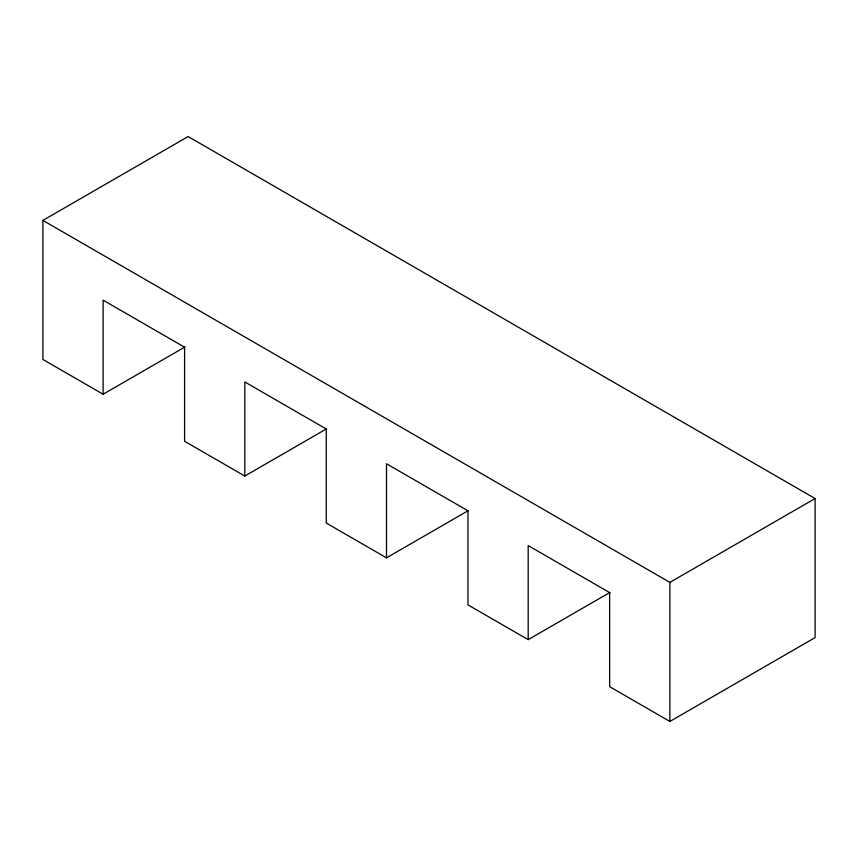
<?xml version="1.0" encoding="UTF-8"?>
<svg xmlns="http://www.w3.org/2000/svg" width="858" height="858" viewBox="0 0 858 858"><rect width="100%" height="100%" fill="white"/><g stroke="black" fill="none" stroke-linecap="round" stroke-linejoin="round"><path stroke-width="1.29" d="M42.9 220.399L188.127 136.551L815.1 498.53L815.1 637.601L669.873 721.449L609.652 686.679L609.652 592.61L528.185 545.57L528.185 639.639L467.964 604.879L467.964 510.8L386.497 463.77L386.497 557.839L326.276 523.069L326.276 429L244.809 381.96L244.809 476.04L184.588 441.269L184.588 347.2L103.121 300.161L103.121 394.23L42.9 359.47L42.9 220.399L669.873 582.378L815.1 498.53M103.121 394.23L184.953 346.986M244.809 476.04L326.641 428.786M386.497 557.839L468.329 510.596M528.185 639.639L610.017 592.395M669.873 582.378L669.873 721.449"/></g></svg>
